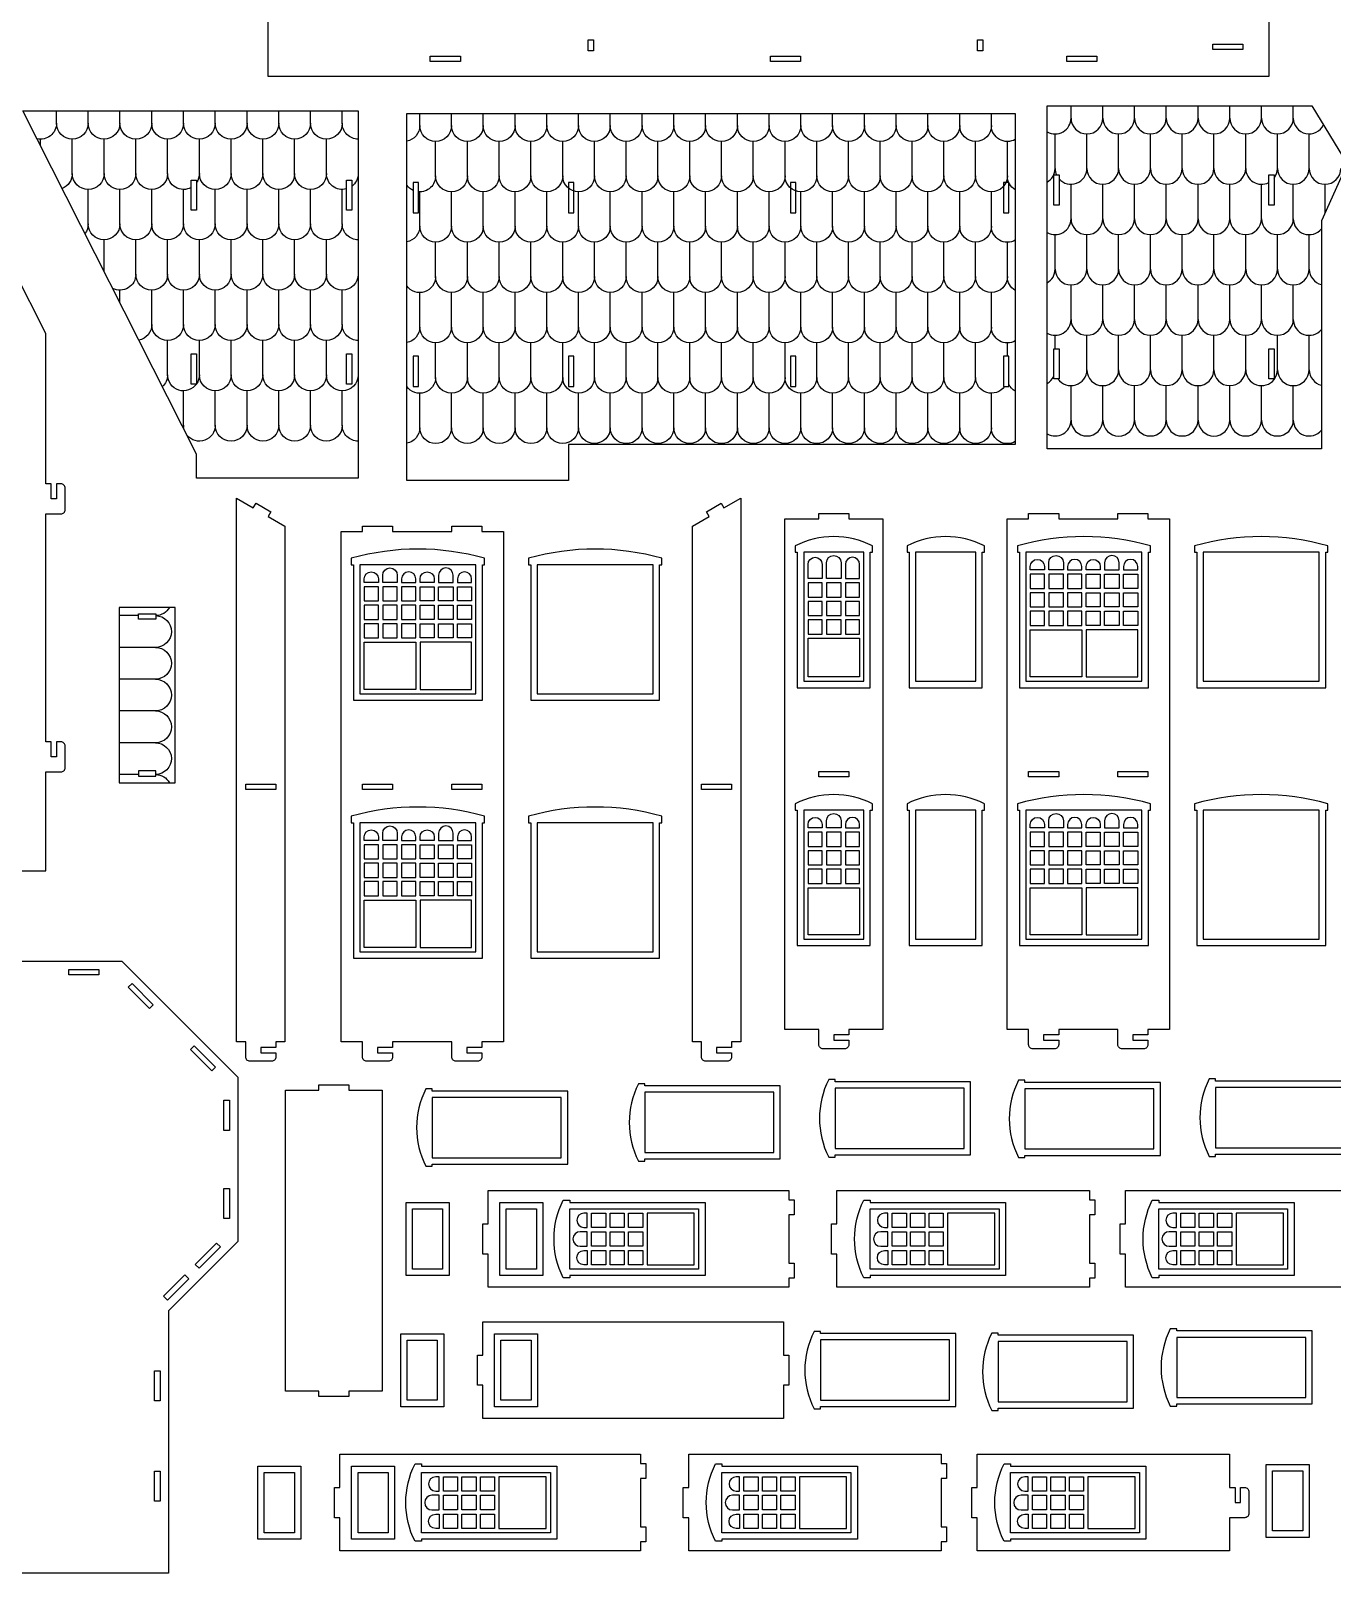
# Model space of a CAD drawing. Extents: x 17 to 190, y -51 to 100.
# Drawn here: x 60.9 to 121.5, y -51 to 20.8 of the extents above; entities that cross this region are included whole.
import ezdxf

# ---------------------------------------------------------------- set-up
doc = ezdxf.new("R2010")
doc.units = 0
doc.header["$MEASUREMENT"] = 0
doc.layers.add('LAYER1', color=18, linetype='CONTINUOUS')

msp = doc.modelspace()

# ---------------------------------------------------------------- linework, layer by layer
at = {"layer": 'LAYER1'}
for points in [[(118.559, 21.609), (118.559, 18.661), (71.981, 18.661), (71.981, 22.908)], [(109.354, 16.729), (109.354, 17.301)], [(110.832, 16.729), (110.832, 17.301)], [(112.311, 16.729), (112.311, 17.301)], [(113.789, 16.729), (113.789, 17.301)], [(115.267, 16.729), (115.267, 17.301)], [(116.746, 16.729), (116.746, 17.301)], [(118.224, 16.729), (118.224, 17.301)], [(119.702, 16.729), (119.702, 17.301)], [(62.131, 16.488), (62.131, 17.06)], [(63.609, 16.488), (63.609, 17.06)], [(65.087, 16.488), (65.087, 17.06)], [(66.566, 16.488), (66.566, 17.06)], [(68.044, 16.488), (68.044, 17.06)], [(69.522, 16.488), (69.522, 17.06)], [(71.001, 16.488), (71.001, 17.06)], [(72.479, 16.488), (72.479, 17.06)], [(73.957, 16.488), (73.957, 17.06)], [(75.436, 16.488), (75.436, 17.06)], [(79.041, 16.376), (79.041, 16.948)], [(80.52, 16.376), (80.52, 16.948)], [(81.998, 16.376), (81.998, 16.948)], [(83.476, 16.376), (83.476, 16.948)], [(84.955, 16.376), (84.955, 16.948)], [(86.433, 16.376), (86.433, 16.948)], [(87.911, 16.376), (87.911, 16.948)], [(89.39, 16.376), (89.39, 16.948)], [(90.868, 16.376), (90.868, 16.948)], [(92.346, 16.376), (92.346, 16.948)], [(93.825, 16.376), (93.825, 16.948)], [(95.303, 16.376), (95.303, 16.948)], [(96.781, 16.376), (96.781, 16.948)], [(98.26, 16.376), (98.26, 16.948)], [(99.738, 16.376), (99.738, 16.948)], [(101.216, 16.376), (101.216, 16.948)], [(102.695, 16.376), (102.695, 16.948)], [(104.173, 16.376), (104.173, 16.948)], [(105.651, 16.376), (105.651, 16.948)], [(108.615, 14.387), (108.615, 15.99)], [(110.093, 14.387), (110.093, 15.99)], [(111.572, 14.387), (111.572, 15.99)], [(113.05, 14.387), (113.05, 15.99)], [(114.528, 14.387), (114.528, 15.99)], [(116.007, 14.387), (116.007, 15.99)], [(117.485, 14.387), (117.485, 15.99)], [(118.963, 14.387), (118.963, 15.99)], [(120.442, 14.387), (120.442, 15.99)], [(61.391, 15.438), (61.391, 15.749)], [(62.87, 14.146), (62.87, 15.749)], [(64.348, 14.146), (64.348, 15.749)], [(65.826, 14.146), (65.826, 15.749)], [(67.305, 14.146), (67.305, 15.749)], [(68.783, 14.146), (68.783, 15.749)], [(70.261, 14.146), (70.261, 15.749)], [(71.74, 14.146), (71.74, 15.749)], [(73.218, 14.146), (73.218, 15.749)], [(74.696, 14.146), (74.696, 15.749)], [(79.781, 14.034), (79.781, 15.637)], [(81.259, 14.034), (81.259, 15.637)], [(82.737, 14.034), (82.737, 15.637)], [(84.216, 14.034), (84.216, 15.637)], [(85.694, 14.034), (85.694, 15.637)], [(87.172, 14.034), (87.172, 15.637)], [(88.651, 14.034), (88.651, 15.637)], [(90.129, 14.034), (90.129, 15.637)], [(91.607, 14.034), (91.607, 15.637)], [(93.086, 14.034), (93.086, 15.637)], [(94.564, 14.034), (94.564, 15.637)], [(96.042, 14.034), (96.042, 15.637)], [(97.521, 14.034), (97.521, 15.637)], [(98.999, 14.034), (98.999, 15.637)], [(100.477, 14.034), (100.477, 15.637)], [(101.956, 14.034), (101.956, 15.637)], [(103.434, 14.034), (103.434, 15.637)], [(104.912, 14.034), (104.912, 15.637)], [(106.391, 14.034), (106.391, 15.637)], [(109.354, 12.045), (109.354, 13.648)], [(110.832, 12.045), (110.832, 13.648)], [(112.311, 12.045), (112.311, 13.648)], [(113.789, 12.045), (113.789, 13.648)], [(115.267, 12.045), (115.267, 13.648)], [(116.746, 12.045), (116.746, 13.648)], [(118.224, 12.045), (118.224, 13.648)], [(119.702, 12.045), (119.702, 13.648)], [(121.181, 12.31), (121.181, 13.648)], [(63.609, 11.804), (63.609, 13.407)], [(65.087, 11.804), (65.087, 13.407)], [(66.566, 11.804), (66.566, 13.407)], [(68.044, 11.804), (68.044, 13.407)], [(69.522, 11.804), (69.522, 13.407)], [(71.001, 11.804), (71.001, 13.407)], [(72.479, 11.804), (72.479, 13.407)], [(73.957, 11.804), (73.957, 13.407)], [(75.436, 11.804), (75.436, 13.407)], [(79.041, 11.692), (79.041, 13.295)], [(80.52, 11.692), (80.52, 13.295)], [(81.998, 11.692), (81.998, 13.295)], [(83.476, 11.692), (83.476, 13.295)], [(84.955, 11.692), (84.955, 13.295)], [(86.433, 11.692), (86.433, 13.295)], [(87.911, 11.692), (87.911, 13.295)], [(89.39, 11.692), (89.39, 13.295)], [(90.868, 11.692), (90.868, 13.295)], [(92.346, 11.692), (92.346, 13.295)], [(93.825, 11.692), (93.825, 13.295)], [(95.303, 11.692), (95.303, 13.295)], [(96.781, 11.692), (96.781, 13.295)], [(98.26, 11.692), (98.26, 13.295)], [(99.738, 11.692), (99.738, 13.295)], [(101.216, 11.692), (101.216, 13.295)], [(102.695, 11.692), (102.695, 13.295)], [(104.173, 11.692), (104.173, 13.295)], [(105.651, 11.692), (105.651, 13.295)], [(64.348, 9.599), (64.348, 11.065)], [(65.826, 9.462), (65.826, 11.065)], [(67.305, 9.462), (67.305, 11.065)], [(68.783, 9.462), (68.783, 11.065)], [(70.261, 9.462), (70.261, 11.065)], [(71.74, 9.462), (71.74, 11.065)], [(73.218, 9.462), (73.218, 11.065)], [(74.696, 9.462), (74.696, 11.065)], [(79.781, 9.35), (79.781, 10.953)], [(81.259, 9.35), (81.259, 10.953)], [(82.737, 9.35), (82.737, 10.953)], [(84.216, 9.35), (84.216, 10.953)], [(85.694, 9.35), (85.694, 10.953)], [(87.172, 9.35), (87.172, 10.953)], [(88.651, 9.35), (88.651, 10.953)], [(90.129, 9.35), (90.129, 10.953)], [(91.607, 9.35), (91.607, 10.953)], [(93.086, 9.35), (93.086, 10.953)], [(94.564, 9.35), (94.564, 10.953)], [(96.042, 9.35), (96.042, 10.953)], [(97.521, 9.35), (97.521, 10.953)], [(98.999, 9.35), (98.999, 10.953)], [(100.477, 9.35), (100.477, 10.953)], [(101.956, 9.35), (101.956, 10.953)], [(103.434, 9.35), (103.434, 10.953)], [(104.912, 9.35), (104.912, 10.953)], [(106.391, 9.35), (106.391, 10.953)], [(108.615, 9.703), (108.615, 11.306)], [(110.093, 9.703), (110.093, 11.306)], [(111.572, 9.703), (111.572, 11.306)], [(113.05, 9.703), (113.05, 11.306)], [(114.528, 9.703), (114.528, 11.306)], [(116.007, 9.703), (116.007, 11.306)], [(117.485, 9.703), (117.485, 11.306)], [(118.963, 9.703), (118.963, 11.306)], [(120.442, 9.703), (120.442, 11.306)], [(65.087, 8.139), (65.087, 8.723)], [(66.566, 7.12), (66.566, 8.723)], [(68.044, 7.12), (68.044, 8.723)], [(69.522, 7.12), (69.522, 8.723)], [(71.001, 7.12), (71.001, 8.723)], [(72.479, 7.12), (72.479, 8.723)], [(73.957, 7.12), (73.957, 8.723)], [(75.436, 7.12), (75.436, 8.723)], [(79.041, 7.008), (79.041, 8.611)], [(80.52, 7.008), (80.52, 8.611)], [(81.998, 7.008), (81.998, 8.611)], [(83.476, 7.008), (83.476, 8.611)], [(84.955, 7.008), (84.955, 8.611)], [(86.433, 7.008), (86.433, 8.611)], [(87.911, 7.008), (87.911, 8.611)], [(89.39, 7.008), (89.39, 8.611)], [(90.868, 7.008), (90.868, 8.611)], [(92.346, 7.008), (92.346, 8.611)], [(93.825, 7.008), (93.825, 8.611)], [(95.303, 7.008), (95.303, 8.611)], [(96.781, 7.008), (96.781, 8.611)], [(98.26, 7.008), (98.26, 8.611)], [(99.738, 7.008), (99.738, 8.611)], [(101.216, 7.008), (101.216, 8.611)], [(102.695, 7.008), (102.695, 8.611)], [(104.173, 7.008), (104.173, 8.611)], [(105.651, 7.008), (105.651, 8.611)], [(109.354, 7.361), (109.354, 8.964)], [(110.832, 7.361), (110.832, 8.964)], [(112.311, 7.361), (112.311, 8.964)], [(113.789, 7.361), (113.789, 8.964)], [(115.267, 7.361), (115.267, 8.964)], [(116.746, 7.361), (116.746, 8.964)], [(118.224, 7.361), (118.224, 8.964)], [(119.702, 7.361), (119.702, 8.964)], [(108.615, 5.997), (108.615, 6.622)], [(110.093, 5.019), (110.093, 6.622)], [(111.572, 5.019), (111.572, 6.622)], [(113.05, 5.019), (113.05, 6.622)], [(114.528, 5.019), (114.528, 6.622)], [(116.007, 5.019), (116.007, 6.622)], [(117.485, 5.019), (117.485, 6.622)], [(118.963, 5.019), (118.963, 6.622)], [(120.442, 5.019), (120.442, 6.622)], [(67.305, 4.778), (67.305, 6.381)], [(68.783, 4.778), (68.783, 6.381)], [(70.261, 4.778), (70.261, 6.381)], [(71.74, 4.778), (71.74, 6.381)], [(73.218, 4.778), (73.218, 6.381)], [(74.696, 4.778), (74.696, 6.381)], [(79.781, 4.666), (79.781, 6.269)], [(81.259, 4.666), (81.259, 6.269)], [(82.737, 4.666), (82.737, 6.269)], [(84.216, 4.666), (84.216, 6.269)], [(85.694, 4.666), (85.694, 6.269)], [(87.172, 4.666), (87.172, 6.269)], [(88.651, 4.666), (88.651, 6.269)], [(90.129, 4.666), (90.129, 6.269)], [(91.607, 4.666), (91.607, 6.269)], [(93.086, 4.666), (93.086, 6.269)], [(94.564, 4.666), (94.564, 6.269)], [(96.042, 4.666), (96.042, 6.269)], [(97.521, 4.666), (97.521, 6.269)], [(98.999, 4.666), (98.999, 6.269)], [(100.477, 4.666), (100.477, 6.269)], [(101.956, 4.666), (101.956, 6.269)], [(103.434, 4.666), (103.434, 6.269)], [(104.912, 4.666), (104.912, 6.269)], [(106.391, 5.644), (106.391, 6.269)], [(68.044, 2.436), (68.044, 4.039)], [(69.522, 2.436), (69.522, 4.039)], [(71.001, 2.436), (71.001, 4.039)], [(72.479, 2.436), (72.479, 4.039)], [(73.957, 2.436), (73.957, 4.039)], [(75.436, 2.436), (75.436, 4.039)], [(79.041, 2.324), (79.041, 3.927)], [(80.52, 2.324), (80.52, 3.927)], [(81.998, 2.324), (81.998, 3.927)], [(83.476, 2.324), (83.476, 3.927)], [(84.955, 2.324), (84.955, 3.927)], [(86.433, 2.324), (86.433, 3.927)], [(87.911, 2.324), (87.911, 3.927)], [(89.39, 2.324), (89.39, 3.927)], [(90.868, 2.324), (90.868, 3.927)], [(92.346, 2.324), (92.346, 3.927)], [(93.825, 2.324), (93.825, 3.927)], [(95.303, 2.324), (95.303, 3.927)], [(96.781, 2.324), (96.781, 3.927)], [(98.26, 2.324), (98.26, 3.927)], [(99.738, 2.324), (99.738, 3.927)], [(101.216, 2.324), (101.216, 3.927)], [(102.695, 2.324), (102.695, 3.927)], [(104.173, 2.324), (104.173, 3.927)], [(105.651, 2.324), (105.651, 3.927)], [(109.354, 2.677), (109.354, 4.28)], [(110.832, 2.677), (110.832, 4.28)], [(112.311, 2.677), (112.311, 4.28)], [(113.789, 2.677), (113.789, 4.28)], [(115.267, 2.677), (115.267, 4.28)], [(116.746, 2.677), (116.746, 4.28)], [(118.224, 2.677), (118.224, 4.28)], [(119.702, 2.677), (119.702, 4.28)], [(65.955, -6.419), (65.056, -6.419)], [(66.74, -7.897), (65.056, -7.897)], [(66.74, -9.376), (65.056, -9.376)], [(66.74, -10.854), (65.056, -10.854)], [(66.74, -12.332), (65.056, -12.332)], [(65.955, -13.811), (65.056, -13.811)]]:
    msp.add_lwpolyline(points, dxfattribs=at)
for points in [[(86.881, 20.361), (87.131, 20.361), (87.131, 19.861), (86.881, 19.861)], [(105.006, 20.361), (105.256, 20.361), (105.256, 19.861), (105.006, 19.861)], [(115.959, 20.161), (117.359, 20.161), (117.359, 19.911), (115.959, 19.911)], [(79.531, 19.611), (80.931, 19.611), (80.931, 19.361), (79.531, 19.361)], [(95.369, 19.611), (96.769, 19.611), (96.769, 19.361), (95.369, 19.361)], [(109.158, 19.611), (110.558, 19.611), (110.558, 19.361), (109.158, 19.361)], [(121.015, 11.941), (121.015, 1.338), (108.247, 1.338), (108.247, 17.301), (120.569, 17.301), (122.211, 14.597)], [(68.653, 1.097), (60.57, 17.06), (76.175, 17.06), (76.175, -0.023), (68.653, -0.023)], [(106.759, 1.54), (93.515, 1.54), (85.959, 1.54), (85.959, -0.135), (78.437, -0.135), (78.437, 16.948), (106.759, 16.948)], [(68.403, 13.839), (68.653, 13.839), (68.653, 12.439), (68.403, 12.439)], [(75.625, 13.839), (75.875, 13.839), (75.875, 12.439), (75.625, 12.439)], [(78.987, 13.727), (78.737, 13.727), (78.737, 12.327), (78.987, 12.327)], [(86.209, 13.727), (85.959, 13.727), (85.959, 12.327), (86.209, 12.327)], [(96.542, 13.727), (96.292, 13.727), (96.292, 12.327), (96.542, 12.327)], [(106.459, 13.727), (106.209, 13.727), (106.209, 12.327), (106.459, 12.327)], [(108.547, 14.08), (108.797, 14.08), (108.797, 12.68), (108.547, 12.68)], [(118.558, 14.08), (118.808, 14.08), (118.808, 12.68), (118.558, 12.68)], [(68.403, 5.756), (68.653, 5.756), (68.653, 4.356), (68.403, 4.356)], [(75.625, 5.756), (75.875, 5.756), (75.875, 4.356), (75.625, 4.356)], [(108.547, 5.997), (108.797, 5.997), (108.797, 4.597), (108.547, 4.597)], [(118.558, 5.997), (118.808, 5.997), (118.808, 4.597), (118.558, 4.597)], [(78.987, 5.644), (78.737, 5.644), (78.737, 4.244), (78.987, 4.244)], [(86.209, 5.644), (85.959, 5.644), (85.959, 4.244), (86.209, 4.244)], [(96.542, 5.644), (96.292, 5.644), (96.292, 4.244), (96.542, 4.244)], [(106.459, 5.644), (106.209, 5.644), (106.209, 4.244), (106.459, 4.244)], [(99.713, -3.472), (96.913, -3.472), (96.913, -9.472), (99.713, -9.472)], [(104.921, -3.472), (102.121, -3.472), (102.121, -9.472), (104.921, -9.472)], [(112.658, -3.472), (107.258, -3.472), (107.258, -9.472), (112.658, -9.472)], [(120.908, -3.472), (115.508, -3.472), (115.508, -9.472), (120.908, -9.472)], [(81.656, -4.052), (76.256, -4.052), (76.256, -10.052), (81.656, -10.052)], [(89.906, -4.052), (84.506, -4.052), (84.506, -10.052), (89.906, -10.052)], [(97.113, -5.554), (97.773, -5.554), (97.773, -4.894), (97.113, -4.894)], [(97.973, -5.554), (98.653, -5.554), (98.653, -4.894), (97.973, -4.894)], [(98.853, -5.554), (99.513, -5.554), (99.513, -4.894), (98.853, -4.894)], [(107.458, -5.154), (108.118, -5.154), (108.118, -4.494), (107.458, -4.494)], [(108.318, -5.154), (108.998, -5.154), (108.998, -4.494), (108.318, -4.494)], [(109.198, -5.154), (109.858, -5.154), (109.858, -4.494), (109.198, -4.494)], [(110.718, -5.154), (110.058, -5.154), (110.058, -4.494), (110.718, -4.494)], [(111.598, -5.154), (110.918, -5.154), (110.918, -4.494), (111.598, -4.494)], [(112.458, -5.154), (111.798, -5.154), (111.798, -4.494), (112.458, -4.494)], [(76.456, -5.734), (77.116, -5.734), (77.116, -5.074), (76.456, -5.074)], [(77.316, -5.734), (77.996, -5.734), (77.996, -5.074), (77.316, -5.074)], [(78.196, -5.734), (78.856, -5.734), (78.856, -5.074), (78.196, -5.074)], [(79.716, -5.734), (79.056, -5.734), (79.056, -5.074), (79.716, -5.074)], [(80.596, -5.734), (79.916, -5.734), (79.916, -5.074), (80.596, -5.074)], [(81.456, -5.734), (80.796, -5.734), (80.796, -5.074), (81.456, -5.074)], [(107.458, -6.014), (108.118, -6.014), (108.118, -5.354), (107.458, -5.354)], [(108.318, -6.014), (108.998, -6.014), (108.998, -5.354), (108.318, -5.354)], [(109.198, -6.014), (109.858, -6.014), (109.858, -5.354), (109.198, -5.354)], [(110.718, -6.014), (110.058, -6.014), (110.058, -5.354), (110.718, -5.354)], [(111.598, -6.014), (110.918, -6.014), (110.918, -5.354), (111.598, -5.354)], [(112.458, -6.014), (111.798, -6.014), (111.798, -5.354), (112.458, -5.354)], [(65.056, -14.193), (67.654, -14.193), (67.654, -6.037), (65.056, -6.037)], [(65.955, -6.587), (65.955, -6.337), (66.755, -6.337), (66.755, -6.587)], [(76.456, -6.594), (77.116, -6.594), (77.116, -5.934), (76.456, -5.934)], [(77.316, -6.594), (77.996, -6.594), (77.996, -5.934), (77.316, -5.934)], [(78.196, -6.594), (78.856, -6.594), (78.856, -5.934), (78.196, -5.934)], [(79.716, -6.594), (79.056, -6.594), (79.056, -5.934), (79.716, -5.934)], [(80.596, -6.594), (79.916, -6.594), (79.916, -5.934), (80.596, -5.934)], [(81.456, -6.594), (80.796, -6.594), (80.796, -5.934), (81.456, -5.934)], [(97.113, -6.414), (97.773, -6.414), (97.773, -5.754), (97.113, -5.754)], [(97.973, -6.414), (98.653, -6.414), (98.653, -5.754), (97.973, -5.754)], [(98.853, -6.414), (99.513, -6.414), (99.513, -5.754), (98.853, -5.754)], [(107.458, -6.874), (108.118, -6.874), (108.118, -6.214), (107.458, -6.214)], [(108.318, -6.874), (108.998, -6.874), (108.998, -6.214), (108.318, -6.214)], [(109.198, -6.874), (109.858, -6.874), (109.858, -6.214), (109.198, -6.214)], [(110.718, -6.874), (110.058, -6.874), (110.058, -6.214), (110.718, -6.214)], [(111.598, -6.874), (110.918, -6.874), (110.918, -6.214), (111.598, -6.214)], [(112.458, -6.874), (111.798, -6.874), (111.798, -6.214), (112.458, -6.214)], [(76.456, -7.454), (77.116, -7.454), (77.116, -6.794), (76.456, -6.794)], [(77.316, -7.454), (77.996, -7.454), (77.996, -6.794), (77.316, -6.794)], [(78.196, -7.454), (78.856, -7.454), (78.856, -6.794), (78.196, -6.794)], [(79.716, -7.454), (79.056, -7.454), (79.056, -6.794), (79.716, -6.794)], [(80.596, -7.454), (79.916, -7.454), (79.916, -6.794), (80.596, -6.794)], [(81.456, -7.454), (80.796, -7.454), (80.796, -6.794), (81.456, -6.794)], [(97.113, -7.274), (97.773, -7.274), (97.773, -6.614), (97.113, -6.614)], [(97.973, -7.274), (98.653, -7.274), (98.653, -6.614), (97.973, -6.614)], [(98.853, -7.274), (99.513, -7.274), (99.513, -6.614), (98.853, -6.614)], [(109.858, -9.272), (107.458, -9.272), (107.458, -7.074), (109.858, -7.074)], [(110.058, -9.272), (112.458, -9.272), (112.458, -7.074), (110.058, -7.074)], [(78.856, -9.852), (76.456, -9.852), (76.456, -7.654), (78.856, -7.654)], [(79.056, -9.852), (81.456, -9.852), (81.456, -7.654), (79.056, -7.654)], [(99.513, -9.272), (97.113, -9.272), (97.113, -7.474), (99.513, -7.474)], [(65.955, -13.643), (65.955, -13.893), (66.755, -13.893), (66.755, -13.643)], [(70.941, -14.252), (72.341, -14.252), (72.341, -14.502), (70.941, -14.502)], [(76.378, -14.252), (77.778, -14.252), (77.778, -14.502), (76.378, -14.502)], [(80.534, -14.252), (81.934, -14.252), (81.934, -14.502), (80.534, -14.502)], [(92.154, -14.252), (93.554, -14.252), (93.554, -14.502), (92.154, -14.502)], [(97.613, -13.672), (99.013, -13.672), (99.013, -13.922), (97.613, -13.922)], [(107.38, -13.672), (108.78, -13.672), (108.78, -13.922), (107.38, -13.922)], [(111.536, -13.672), (112.936, -13.672), (112.936, -13.922), (111.536, -13.922)], [(99.713, -15.472), (96.913, -15.472), (96.913, -21.472), (99.713, -21.472)], [(104.921, -15.472), (102.121, -15.472), (102.121, -21.472), (104.921, -21.472)], [(112.658, -15.472), (107.258, -15.472), (107.258, -21.472), (112.658, -21.472)], [(120.908, -15.472), (115.508, -15.472), (115.508, -21.472), (120.908, -21.472)], [(81.656, -16.052), (76.256, -16.052), (76.256, -22.052), (81.656, -22.052)], [(89.906, -16.052), (84.506, -16.052), (84.506, -22.052), (89.906, -22.052)], [(97.113, -17.154), (97.773, -17.154), (97.773, -16.494), (97.113, -16.494)], [(97.973, -17.154), (98.653, -17.154), (98.653, -16.494), (97.973, -16.494)], [(98.853, -17.154), (99.513, -17.154), (99.513, -16.494), (98.853, -16.494)], [(107.458, -17.154), (108.118, -17.154), (108.118, -16.494), (107.458, -16.494)], [(108.318, -17.154), (108.998, -17.154), (108.998, -16.494), (108.318, -16.494)], [(109.198, -17.154), (109.858, -17.154), (109.858, -16.494), (109.198, -16.494)], [(110.718, -17.154), (110.058, -17.154), (110.058, -16.494), (110.718, -16.494)], [(111.598, -17.154), (110.918, -17.154), (110.918, -16.494), (111.598, -16.494)], [(112.458, -17.154), (111.798, -17.154), (111.798, -16.494), (112.458, -16.494)], [(76.456, -17.734), (77.116, -17.734), (77.116, -17.074), (76.456, -17.074)], [(77.316, -17.734), (77.996, -17.734), (77.996, -17.074), (77.316, -17.074)], [(78.196, -17.734), (78.856, -17.734), (78.856, -17.074), (78.196, -17.074)], [(79.716, -17.734), (79.056, -17.734), (79.056, -17.074), (79.716, -17.074)], [(80.596, -17.734), (79.916, -17.734), (79.916, -17.074), (80.596, -17.074)], [(81.456, -17.734), (80.796, -17.734), (80.796, -17.074), (81.456, -17.074)], [(76.456, -18.594), (77.116, -18.594), (77.116, -17.934), (76.456, -17.934)], [(77.316, -18.594), (77.996, -18.594), (77.996, -17.934), (77.316, -17.934)], [(78.196, -18.594), (78.856, -18.594), (78.856, -17.934), (78.196, -17.934)], [(79.716, -18.594), (79.056, -18.594), (79.056, -17.934), (79.716, -17.934)], [(80.596, -18.594), (79.916, -18.594), (79.916, -17.934), (80.596, -17.934)], [(81.456, -18.594), (80.796, -18.594), (80.796, -17.934), (81.456, -17.934)], [(97.113, -18.014), (97.773, -18.014), (97.773, -17.354), (97.113, -17.354)], [(97.973, -18.014), (98.653, -18.014), (98.653, -17.354), (97.973, -17.354)], [(98.853, -18.014), (99.513, -18.014), (99.513, -17.354), (98.853, -17.354)], [(107.458, -18.014), (108.118, -18.014), (108.118, -17.354), (107.458, -17.354)], [(108.318, -18.014), (108.998, -18.014), (108.998, -17.354), (108.318, -17.354)], [(109.198, -18.014), (109.858, -18.014), (109.858, -17.354), (109.198, -17.354)], [(110.718, -18.014), (110.058, -18.014), (110.058, -17.354), (110.718, -17.354)], [(111.598, -18.014), (110.918, -18.014), (110.918, -17.354), (111.598, -17.354)], [(112.458, -18.014), (111.798, -18.014), (111.798, -17.354), (112.458, -17.354)], [(97.113, -18.874), (97.773, -18.874), (97.773, -18.214), (97.113, -18.214)], [(97.973, -18.874), (98.653, -18.874), (98.653, -18.214), (97.973, -18.214)], [(98.853, -18.874), (99.513, -18.874), (99.513, -18.214), (98.853, -18.214)], [(107.458, -18.874), (108.118, -18.874), (108.118, -18.214), (107.458, -18.214)], [(108.318, -18.874), (108.998, -18.874), (108.998, -18.214), (108.318, -18.214)], [(109.198, -18.874), (109.858, -18.874), (109.858, -18.214), (109.198, -18.214)], [(110.718, -18.874), (110.058, -18.874), (110.058, -18.214), (110.718, -18.214)], [(111.598, -18.874), (110.918, -18.874), (110.918, -18.214), (111.598, -18.214)], [(112.458, -18.874), (111.798, -18.874), (111.798, -18.214), (112.458, -18.214)], [(76.456, -19.454), (77.116, -19.454), (77.116, -18.794), (76.456, -18.794)], [(77.316, -19.454), (77.996, -19.454), (77.996, -18.794), (77.316, -18.794)], [(78.196, -19.454), (78.856, -19.454), (78.856, -18.794), (78.196, -18.794)], [(79.716, -19.454), (79.056, -19.454), (79.056, -18.794), (79.716, -18.794)], [(80.596, -19.454), (79.916, -19.454), (79.916, -18.794), (80.596, -18.794)], [(81.456, -19.454), (80.796, -19.454), (80.796, -18.794), (81.456, -18.794)], [(99.513, -21.272), (97.113, -21.272), (97.113, -19.074), (99.513, -19.074)], [(109.858, -21.272), (107.458, -21.272), (107.458, -19.074), (109.858, -19.074)], [(110.058, -21.272), (112.458, -21.272), (112.458, -19.074), (110.058, -19.074)], [(78.856, -21.852), (76.456, -21.852), (76.456, -19.654), (78.856, -19.654)], [(79.056, -21.852), (81.456, -21.852), (81.456, -19.654), (79.056, -19.654)], [(17.474, -28.313), (19.974, -28.313), (19.974, -25.074), (23.957, -21.091), (32.59, -21.091), (36.574, -25.074), (36.574, -25.813), (39.611, -25.813), (44.811, -25.813), (44.811, -25.82), (54.2, -25.813), (57.527, -22.486), (65.173, -22.486), (70.579, -27.892), (70.579, -35.538), (67.352, -38.766), (67.352, -50.963), (19.974, -50.963), (19.974, -37.969), (17.474, -37.969)], [(62.7, -23.136), (62.7, -22.886), (64.1, -22.886), (64.1, -23.136)], [(66.461, -24.694), (66.638, -24.517), (65.648, -23.527), (65.471, -23.704)], [(69.361, -27.593), (69.538, -27.417), (68.548, -26.427), (68.371, -26.603)], [(75.741, -42.501), (75.741, -42.751), (74.341, -42.751), (74.341, -42.626), (74.341, -42.501), (72.792, -42.501), (72.792, -28.501), (74.341, -28.501), (74.341, -28.251), (75.741, -28.251), (75.741, -28.501), (77.29, -28.501), (77.29, -42.501)], [(89.521, -28.595), (89.521, -31.395), (95.521, -31.395), (95.521, -28.595)], [(98.375, -28.404), (98.375, -31.204), (104.375, -31.204), (104.375, -28.404)], [(107.212, -28.43), (107.212, -31.23), (113.212, -31.23), (113.212, -28.43)], [(116.085, -28.374), (116.085, -31.174), (122.085, -31.174), (122.085, -28.374)], [(69.929, -28.965), (70.179, -28.965), (70.179, -30.365), (69.929, -30.365)], [(79.626, -28.835), (79.626, -31.635), (85.626, -31.635), (85.626, -28.835)], [(69.929, -33.066), (70.179, -33.066), (70.179, -34.466), (69.929, -34.466)], [(78.405, -37.117), (78.405, -33.717), (80.405, -33.717), (80.405, -37.117)], [(82.22, -36.117), (81.97, -36.117), (81.97, -34.717), (82.095, -34.717), (82.22, -34.717), (82.22, -33.168), (96.22, -33.168), (96.22, -33.593), (96.47, -33.593), (96.47, -34.293), (96.22, -34.293), (96.22, -36.542), (96.47, -36.542), (96.47, -37.242), (96.22, -37.242), (96.22, -37.666), (82.22, -37.666)], [(82.769, -37.117), (82.769, -33.717), (84.769, -33.717), (84.769, -37.117)], [(98.458, -36.117), (98.208, -36.117), (98.208, -34.717), (98.333, -34.717), (98.458, -34.717), (98.458, -33.168), (110.208, -33.168), (110.208, -33.593), (110.458, -33.593), (110.458, -34.293), (110.208, -34.293), (110.208, -36.542), (110.458, -36.542), (110.458, -37.242), (110.208, -37.242), (110.208, -37.666), (98.458, -37.666)], [(80.105, -34.017), (80.105, -36.817), (78.705, -36.817), (78.705, -34.017)], [(84.469, -34.017), (84.469, -36.817), (83.069, -36.817), (83.069, -34.017)], [(86.02, -36.817), (86.02, -34.017), (92.02, -34.017), (92.02, -36.817)], [(87.701, -34.217), (87.701, -34.877), (87.041, -34.877), (87.041, -34.217)], [(88.561, -34.217), (88.561, -34.877), (87.901, -34.877), (87.901, -34.217)], [(89.421, -34.217), (89.421, -34.877), (88.761, -34.877), (88.761, -34.217)], [(91.82, -36.617), (91.82, -34.217), (89.621, -34.217), (89.621, -36.617)], [(100.008, -36.817), (100.008, -34.017), (106.008, -34.017), (106.008, -36.817)], [(101.69, -34.217), (101.69, -34.877), (101.03, -34.877), (101.03, -34.217)], [(102.55, -34.217), (102.55, -34.877), (101.89, -34.877), (101.89, -34.217)], [(103.41, -34.217), (103.41, -34.877), (102.75, -34.877), (102.75, -34.217)], [(105.808, -36.617), (105.808, -34.217), (103.61, -34.217), (103.61, -36.617)], [(113.438, -36.817), (113.438, -34.017), (119.438, -34.017), (119.438, -36.817)], [(115.119, -34.217), (115.119, -34.877), (114.459, -34.877), (114.459, -34.217)], [(115.979, -34.217), (115.979, -34.877), (115.319, -34.877), (115.319, -34.217)], [(116.839, -34.217), (116.839, -34.877), (116.179, -34.877), (116.179, -34.217)], [(119.238, -36.617), (119.238, -34.217), (117.039, -34.217), (117.039, -36.617)], [(87.701, -35.077), (87.701, -35.757), (87.041, -35.757), (87.041, -35.077)], [(88.561, -35.077), (88.561, -35.757), (87.901, -35.757), (87.901, -35.077)], [(89.421, -35.077), (89.421, -35.757), (88.761, -35.757), (88.761, -35.077)], [(101.69, -35.077), (101.69, -35.757), (101.03, -35.757), (101.03, -35.077)], [(102.55, -35.077), (102.55, -35.757), (101.89, -35.757), (101.89, -35.077)], [(103.41, -35.077), (103.41, -35.757), (102.75, -35.757), (102.75, -35.077)], [(115.119, -35.077), (115.119, -35.757), (114.459, -35.757), (114.459, -35.077)], [(115.979, -35.077), (115.979, -35.757), (115.319, -35.757), (115.319, -35.077)], [(116.839, -35.077), (116.839, -35.757), (116.179, -35.757), (116.179, -35.077)], [(68.595, -36.603), (68.772, -36.78), (69.762, -35.79), (69.585, -35.613)], [(87.701, -35.957), (87.701, -36.617), (87.041, -36.617), (87.041, -35.957)], [(88.561, -35.957), (88.561, -36.617), (87.901, -36.617), (87.901, -35.957)], [(89.421, -35.957), (89.421, -36.617), (88.761, -36.617), (88.761, -35.957)], [(101.69, -35.957), (101.69, -36.617), (101.03, -36.617), (101.03, -35.957)], [(102.55, -35.957), (102.55, -36.617), (101.89, -36.617), (101.89, -35.957)], [(103.41, -35.957), (103.41, -36.617), (102.75, -36.617), (102.75, -35.957)], [(115.119, -35.957), (115.119, -36.617), (114.459, -36.617), (114.459, -35.957)], [(115.979, -35.957), (115.979, -36.617), (115.319, -36.617), (115.319, -35.957)], [(116.839, -35.957), (116.839, -36.617), (116.179, -36.617), (116.179, -35.957)], [(67.119, -38.079), (67.296, -38.256), (68.286, -37.266), (68.109, -37.089)], [(81.973, -42.223), (81.723, -42.223), (81.723, -40.823), (81.848, -40.823), (81.973, -40.823), (81.973, -39.274), (95.973, -39.274), (95.973, -40.823), (96.223, -40.823), (96.223, -42.223), (95.973, -42.223), (95.973, -43.772), (81.973, -43.772)], [(78.158, -43.223), (78.158, -39.823), (80.158, -39.823), (80.158, -43.223)], [(79.858, -40.123), (79.858, -42.923), (78.458, -42.923), (78.458, -40.123)], [(82.522, -43.223), (82.522, -39.823), (84.522, -39.823), (84.522, -43.223)], [(84.222, -40.123), (84.222, -42.923), (82.822, -42.923), (82.822, -40.123)], [(97.695, -40.116), (97.695, -42.916), (103.695, -42.916), (103.695, -40.116)], [(114.277, -39.993), (114.277, -42.793), (120.277, -42.793), (120.277, -39.993)], [(105.968, -40.193), (105.968, -42.993), (111.968, -42.993), (111.968, -40.193)], [(66.702, -42.948), (66.702, -41.548), (66.952, -41.548), (66.952, -42.948)], [(75.32, -48.382), (75.07, -48.382), (75.07, -46.982), (75.195, -46.982), (75.32, -46.982), (75.32, -45.433), (89.32, -45.433), (89.32, -45.858), (89.57, -45.858), (89.57, -46.558), (89.32, -46.558), (89.32, -48.806), (89.57, -48.806), (89.57, -49.506), (89.32, -49.506), (89.32, -49.931), (75.32, -49.931)], [(91.559, -48.382), (91.309, -48.382), (91.309, -46.982), (91.434, -46.982), (91.559, -46.982), (91.559, -45.433), (103.309, -45.433), (103.309, -45.858), (103.559, -45.858), (103.559, -46.558), (103.309, -46.558), (103.309, -48.806), (103.559, -48.806), (103.559, -49.506), (103.309, -49.506), (103.309, -49.931), (91.559, -49.931)], [(118.439, -49.301), (118.439, -45.901), (120.439, -45.901), (120.439, -49.301)], [(66.702, -47.615), (66.702, -46.215), (66.952, -46.215), (66.952, -47.615)], [(71.506, -49.382), (71.506, -45.982), (73.506, -45.982), (73.506, -49.382)], [(73.206, -46.282), (73.206, -49.082), (71.806, -49.082), (71.806, -46.282)], [(75.869, -49.382), (75.869, -45.982), (77.869, -45.982), (77.869, -49.382)], [(77.569, -46.282), (77.569, -49.082), (76.169, -49.082), (76.169, -46.282)], [(79.12, -49.082), (79.12, -46.282), (85.12, -46.282), (85.12, -49.082)], [(80.802, -46.482), (80.802, -47.142), (80.142, -47.142), (80.142, -46.482)], [(81.662, -46.482), (81.662, -47.142), (81.002, -47.142), (81.002, -46.482)], [(82.522, -46.482), (82.522, -47.142), (81.862, -47.142), (81.862, -46.482)], [(84.92, -48.882), (84.92, -46.482), (82.722, -46.482), (82.722, -48.882)], [(93.109, -49.082), (93.109, -46.282), (99.109, -46.282), (99.109, -49.082)], [(94.79, -46.482), (94.79, -47.142), (94.13, -47.142), (94.13, -46.482)], [(95.65, -46.482), (95.65, -47.142), (94.99, -47.142), (94.99, -46.482)], [(96.51, -46.482), (96.51, -47.142), (95.85, -47.142), (95.85, -46.482)], [(98.909, -48.882), (98.909, -46.482), (96.71, -46.482), (96.71, -48.882)], [(106.538, -49.082), (106.538, -46.282), (112.538, -46.282), (112.538, -49.082)], [(108.22, -46.482), (108.22, -47.142), (107.56, -47.142), (107.56, -46.482)], [(109.08, -46.482), (109.08, -47.142), (108.42, -47.142), (108.42, -46.482)], [(109.94, -46.482), (109.94, -47.142), (109.28, -47.142), (109.28, -46.482)], [(112.338, -48.882), (112.338, -46.482), (110.14, -46.482), (110.14, -48.882)], [(120.139, -46.201), (120.139, -49.001), (118.739, -49.001), (118.739, -46.201)], [(80.802, -47.342), (80.802, -48.022), (80.142, -48.022), (80.142, -47.342)], [(81.662, -47.342), (81.662, -48.022), (81.002, -48.022), (81.002, -47.342)], [(82.522, -47.342), (82.522, -48.022), (81.862, -48.022), (81.862, -47.342)], [(94.79, -47.342), (94.79, -48.022), (94.13, -48.022), (94.13, -47.342)], [(95.65, -47.342), (95.65, -48.022), (94.99, -48.022), (94.99, -47.342)], [(96.51, -47.342), (96.51, -48.022), (95.85, -48.022), (95.85, -47.342)], [(108.22, -47.342), (108.22, -48.022), (107.56, -48.022), (107.56, -47.342)], [(109.08, -47.342), (109.08, -48.022), (108.42, -48.022), (108.42, -47.342)], [(109.94, -47.342), (109.94, -48.022), (109.28, -48.022), (109.28, -47.342)], [(80.802, -48.222), (80.802, -48.882), (80.142, -48.882), (80.142, -48.222)], [(81.662, -48.222), (81.662, -48.882), (81.002, -48.882), (81.002, -48.222)], [(82.522, -48.222), (82.522, -48.882), (81.862, -48.882), (81.862, -48.222)], [(94.79, -48.222), (94.79, -48.882), (94.13, -48.882), (94.13, -48.222)], [(95.65, -48.222), (95.65, -48.882), (94.99, -48.882), (94.99, -48.222)], [(96.51, -48.222), (96.51, -48.882), (95.85, -48.882), (95.85, -48.222)], [(108.22, -48.222), (108.22, -48.882), (107.56, -48.882), (107.56, -48.222)], [(109.08, -48.222), (109.08, -48.882), (108.42, -48.882), (108.42, -48.222)], [(109.94, -48.222), (109.94, -48.882), (109.28, -48.882), (109.28, -48.222)]]:
    msp.add_lwpolyline(points, close=True, dxfattribs=at)
for points in [[(108.247, 16.089, 0.576718), (109.354, 16.729, 1), (110.832, 16.729, 1), (112.311, 16.729, 1), (113.789, 16.729, 1), (115.267, 16.729, 1), (116.746, 16.729, 1), (118.224, 16.729, 1), (119.702, 16.729, 0.799485), (121.109, 16.412)], [(76.175, 15.749, -0.414214), (75.436, 16.488, -1), (73.957, 16.488, -1), (72.479, 16.488, -1), (71.001, 16.488, -1), (69.522, 16.488, -1), (68.044, 16.488, -1), (66.566, 16.488, -1), (65.087, 16.488, -1), (63.609, 16.488, -1), (62.131, 16.488, -0.48284), (61.224, 15.768)], [(106.759, 15.735, -0.576718), (105.651, 16.376, -1), (104.173, 16.376, -1), (102.695, 16.376, -1), (101.216, 16.376, -1), (99.738, 16.376, -1), (98.26, 16.376, -1), (96.781, 16.376, -1), (95.303, 16.376, -1), (93.825, 16.376, -1), (92.346, 16.376, -1), (90.868, 16.376, -1), (89.39, 16.376, -1), (87.911, 16.376, -1), (86.433, 16.376, -1), (84.955, 16.376, -1), (83.476, 16.376, -1), (81.998, 16.376, -1), (80.52, 16.376, -1), (79.041, 16.376, -0.361439), (78.437, 15.649)], [(108.247, 13.748, 0.267441), (108.615, 14.387, 0.107671), (108.682, 14.08)], [(108.797, 13.902, 0.69348), (110.093, 14.387, 1), (111.572, 14.387, 1), (113.05, 14.387, 1), (114.528, 14.387, 1), (116.007, 14.387, 1), (117.485, 14.387, 0.558942), (118.558, 13.728)], [(118.808, 13.934, 0.16682), (118.963, 14.387, 1), (120.442, 14.387, 1), (121.92, 14.387, 0.104172), (121.983, 14.089)], [(68.403, 13.5, -0.57188), (67.305, 14.146, -1), (65.826, 14.146, -1), (64.348, 14.146, -1), (62.87, 14.146, -0.310751), (62.395, 13.456)], [(75.625, 13.432, -0.492213), (74.696, 14.146, -1), (73.218, 14.146, -1), (71.74, 14.146, -1), (70.261, 14.146, -1), (68.783, 14.146, -0.151781), (68.653, 13.728)], [(76.175, 14.146, -0.237998), (75.875, 13.552)], [(106.759, 13.395, -0.267441), (106.391, 14.034, -1), (104.912, 14.034, -1), (103.434, 14.034, -1), (101.956, 14.034, -1), (100.477, 14.034, -1), (98.999, 14.034, -1), (97.521, 14.034, -1), (96.042, 14.034, -1), (94.564, 14.034, -1), (93.086, 14.034, -1), (91.607, 14.034, -1), (90.129, 14.034, -1), (88.651, 14.034, -1), (87.172, 14.034, -1), (85.694, 14.034, -1), (84.216, 14.034, -1), (82.737, 14.034, -1), (81.259, 14.034, -1), (79.781, 14.034, -0.435918), (78.987, 13.297)], [(78.737, 13.36, -0.134003), (78.437, 13.608)], [(76.175, 11.065, -0.414214), (75.436, 11.804, -1), (73.957, 11.804, -1), (72.479, 11.804, -1), (71.001, 11.804, -1), (69.522, 11.804, -1), (68.044, 11.804, -1), (66.566, 11.804, -1), (65.087, 11.804, -1), (63.609, 11.804, -0.164103), (63.458, 11.357)], [(106.759, 11.051, -0.576718), (105.651, 11.692, -1), (104.173, 11.692, -1), (102.695, 11.692, -1), (101.216, 11.692, -1), (99.738, 11.692, -1), (98.26, 11.692, -1), (96.781, 11.692, -1), (95.303, 11.692, -1), (93.825, 11.692, -1), (92.346, 11.692, -1), (90.868, 11.692, -1), (89.39, 11.692, -1), (87.911, 11.692, -1), (86.433, 11.692, -1), (84.955, 11.692, -1), (83.476, 11.692, -1), (81.998, 11.692, -1), (80.52, 11.692, -1), (79.041, 11.692, -0.361439), (78.437, 10.965)], [(108.247, 11.405, 0.576718), (109.354, 12.045, 1), (110.832, 12.045, 1), (112.311, 12.045, 1), (113.789, 12.045, 1), (115.267, 12.045, 1), (116.746, 12.045, 1), (118.224, 12.045, 1), (119.702, 12.045, 0.705496), (121.015, 11.578)], [(57.037, -18.29), (61.638, -18.29), (61.638, -13.69), (62.338, -13.69, 0.414214), (62.538, -13.49), (62.538, -12.49, 0.414214), (62.338, -12.29), (62.138, -12.29), (62.138, -12.99), (61.888, -12.99), (61.888, -12.29), (61.638, -12.29), (61.638, -1.69), (62.338, -1.69, 0.414214), (62.538, -1.49), (62.538, -0.49, 0.414214), (62.338, -0.29), (62.138, -0.29), (62.138, -0.99), (61.888, -0.99), (61.888, -0.29), (61.638, -0.29), (61.638, 6.71), (60.17, 9.619)], [(76.175, 9.462, -1), (74.696, 9.462, -1), (73.218, 9.462, -1), (71.74, 9.462, -1), (70.261, 9.462, -1), (68.783, 9.462, -1), (67.305, 9.462, -1), (65.826, 9.462, -0.560744), (64.75, 8.805)], [(106.759, 8.711, -0.267441), (106.391, 9.35, -1), (104.912, 9.35, -1), (103.434, 9.35, -1), (101.956, 9.35, -1), (100.477, 9.35, -1), (98.999, 9.35, -1), (97.521, 9.35, -1), (96.042, 9.35, -1), (94.564, 9.35, -1), (93.086, 9.35, -1), (91.607, 9.35, -1), (90.129, 9.35, -1), (88.651, 9.35, -1), (87.172, 9.35, -1), (85.694, 9.35, -1), (84.216, 9.35, -1), (82.737, 9.35, -1), (81.259, 9.35, -1), (79.781, 9.35, -0.732158), (78.437, 8.924)], [(108.247, 9.064, 0.267441), (108.615, 9.703, 1), (110.093, 9.703, 1), (111.572, 9.703, 1), (113.05, 9.703, 1), (114.528, 9.703, 1), (116.007, 9.703, 1), (117.485, 9.703, 1), (118.963, 9.703, 1), (120.442, 9.703, 0.349221), (121.015, 8.983)], [(108.247, 6.721, 0.576718), (109.354, 7.361, 1), (110.832, 7.361, 1), (112.311, 7.361, 1), (113.789, 7.361, 1), (115.267, 7.361, 1), (116.746, 7.361, 1), (118.224, 7.361, 1), (119.702, 7.361, 0.705496), (121.015, 6.894)], [(76.175, 6.381, -0.414214), (75.436, 7.12, -1), (73.957, 7.12, -1), (72.479, 7.12, -1), (71.001, 7.12, -1), (69.522, 7.12, -1), (68.044, 7.12, -1), (66.566, 7.12, -0.357985), (65.97, 6.395)], [(106.759, 6.367, -0.576718), (105.651, 7.008, -1), (104.173, 7.008, -1), (102.695, 7.008, -1), (101.216, 7.008, -1), (99.738, 7.008, -1), (98.26, 7.008, -1), (96.781, 7.008, -1), (95.303, 7.008, -1), (93.825, 7.008, -1), (92.346, 7.008, -1), (90.868, 7.008, -1), (89.39, 7.008, -1), (87.911, 7.008, -1), (86.433, 7.008, -1), (84.955, 7.008, -1), (83.476, 7.008, -1), (81.998, 7.008, -1), (80.52, 7.008, -1), (79.041, 7.008, -0.361439), (78.437, 6.281)], [(68.651, 4.356, -0.734236), (67.305, 4.778, -0.210306), (67.065, 4.233)], [(76.175, 4.778, -1), (74.696, 4.778, -1), (73.218, 4.778, -1), (71.74, 4.778, -1), (70.261, 4.778, -1), (68.783, 4.778, -0.151781), (68.653, 4.359)], [(106.258, 4.244, -0.734236), (104.912, 4.666, -1), (103.434, 4.666, -1), (101.956, 4.666, -1), (100.477, 4.666, -1), (98.999, 4.666, -1), (97.521, 4.666, -1), (96.042, 4.666, -1), (94.564, 4.666, -1), (93.086, 4.666, -1), (91.607, 4.666, -1), (90.129, 4.666, -1), (88.651, 4.666, -1), (87.172, 4.666, -1), (85.694, 4.666, -1), (84.216, 4.666, -1), (82.737, 4.666, -1), (81.259, 4.666, -1), (79.781, 4.666, -0.732158), (78.437, 4.24)], [(106.759, 4.027, -0.154157), (106.459, 4.356)], [(108.247, 4.38, 0.154157), (108.547, 4.709)], [(108.748, 4.597, 0.734236), (110.093, 5.019, 1), (111.572, 5.019, 1), (113.05, 5.019, 1), (114.528, 5.019, 1), (116.007, 5.019, 1), (117.485, 5.019, 0.71406), (118.808, 4.565, 0.16682), (118.963, 5.019, 1), (120.442, 5.019, 0.349221), (121.015, 4.299)], [(68.066, 2.256, -0.061857), (68.044, 2.436, -0.040035), (68.035, 2.319)], [(76.175, 1.697, -0.414214), (75.436, 2.436, -1), (73.957, 2.436, -1), (72.479, 2.436, -1), (71.001, 2.436, -1), (69.522, 2.436, -0.703116), (68.213, 1.966)], [(106.759, 1.683, -0.576718), (105.651, 2.324, -1), (104.173, 2.324, -1), (102.695, 2.324, -1), (101.216, 2.324, -1), (99.738, 2.324, -1), (98.26, 2.324, -1), (96.781, 2.324, -1), (95.303, 2.324, -1), (93.825, 2.324, -1), (92.346, 2.324, -1), (90.868, 2.324, -1), (89.39, 2.324, -1), (87.911, 2.324, -1), (86.433, 2.324, -1), (84.955, 2.324, -1), (83.476, 2.324, -1), (81.998, 2.324, -1), (80.52, 2.324, -1), (79.041, 2.324, -0.361439), (78.437, 1.597)], [(108.247, 2.037, 0.576718), (109.354, 2.677, 1), (110.832, 2.677, 1), (112.311, 2.677, 1), (113.789, 2.677, 1), (115.267, 2.677, 1), (116.746, 2.677, 1), (118.224, 2.677, 1), (119.702, 2.677, 0.705496), (121.015, 2.21)], [(67.388, -6.037, -0.267892), (66.755, -6.419, -0.990033), (66.74, -7.897, -1), (66.74, -9.376, -1), (66.74, -10.854, -1), (66.74, -12.332, -0.990033), (66.755, -13.81, -0.267892), (67.388, -14.193)]]:
    msp.add_lwpolyline(points, format="xyb", dxfattribs=at)
for points in [[(72.341, -26.502), (71.641, -26.502), (71.641, -26.752), (72.341, -26.752), (72.341, -26.952, -0.414214), (72.141, -27.152), (71.141, -27.152, -0.414214), (70.941, -26.952), (70.941, -26.252), (70.516, -26.252), (70.516, -0.953), (71.294, -1.403), (71.419, -1.186), (72.112, -1.586), (71.987, -1.803), (72.766, -2.252), (72.766, -26.252), (72.341, -26.252)], [(93.979, -0.953), (93.979, -26.252), (93.554, -26.252), (93.554, -26.502), (92.854, -26.502), (92.854, -26.752), (93.554, -26.752), (93.554, -26.952, -0.414214), (93.354, -27.152), (92.354, -27.152, -0.414214), (92.154, -26.952), (92.154, -26.252), (91.729, -26.252), (91.729, -2.252), (92.507, -1.803), (92.382, -1.586), (93.075, -1.186), (93.2, -1.403)], [(97.613, -26.372), (97.613, -25.672), (96.035, -25.672), (96.035, -1.922), (97.613, -1.922), (97.613, -1.672), (99.013, -1.672), (99.013, -1.922), (100.591, -1.922), (100.591, -25.672), (99.013, -25.672), (99.013, -25.922), (98.313, -25.922), (98.313, -26.172), (99.013, -26.172), (99.013, -26.372, -0.414214), (98.813, -26.572), (97.813, -26.572, -0.414214)], [(111.736, -26.572, -0.414214), (111.536, -26.372), (111.536, -25.672), (108.78, -25.672), (108.78, -25.922), (108.08, -25.922), (108.08, -26.172), (108.78, -26.172), (108.78, -26.372, -0.414214), (108.58, -26.572), (107.58, -26.572, -0.414214), (107.38, -26.372), (107.38, -25.672), (106.38, -25.672), (106.38, -1.922), (107.38, -1.922), (107.38, -1.672), (108.78, -1.672), (108.78, -1.922), (111.536, -1.922), (111.536, -1.672), (112.936, -1.672), (112.936, -1.922), (113.936, -1.922), (113.936, -25.672), (112.936, -25.672), (112.936, -25.922), (112.236, -25.922), (112.236, -26.172), (112.936, -26.172), (112.936, -26.372, -0.414214), (112.736, -26.572)], [(80.734, -27.152, -0.414214), (80.534, -26.952), (80.534, -26.252), (77.778, -26.252), (77.778, -26.502), (77.078, -26.502), (77.078, -26.752), (77.778, -26.752), (77.778, -26.952, -0.414214), (77.578, -27.152), (76.578, -27.152, -0.414214), (76.378, -26.952), (76.378, -26.252), (75.378, -26.252), (75.378, -2.502), (76.378, -2.502), (76.378, -2.252), (77.778, -2.252), (77.778, -2.502), (80.534, -2.502), (80.534, -2.252), (81.934, -2.252), (81.934, -2.502), (82.934, -2.502), (82.934, -26.252), (81.934, -26.252), (81.934, -26.502), (81.234, -26.502), (81.234, -26.752), (81.934, -26.752), (81.934, -26.952, -0.414214), (81.734, -27.152)], [(96.613, -3.472), (96.613, -9.772), (100.013, -9.772), (100.013, -3.472), (100.113, -3.472), (100.113, -3.172, 0.238913), (96.513, -3.172), (96.513, -3.472)], [(101.821, -3.472), (101.821, -9.772), (105.221, -9.772), (105.221, -3.472), (105.321, -3.472), (105.321, -3.172, 0.238913), (101.721, -3.172), (101.721, -3.472)], [(106.958, -3.472), (106.958, -9.772), (112.958, -9.772), (112.958, -3.472), (113.058, -3.472), (113.058, -3.172, 0.138723), (106.858, -3.172), (106.858, -3.472)], [(115.208, -3.472), (115.208, -9.772), (121.208, -9.772), (121.208, -3.472), (121.308, -3.472), (121.308, -3.172, 0.138723), (115.108, -3.172), (115.108, -3.472)], [(75.956, -4.052), (75.956, -10.352), (81.956, -10.352), (81.956, -4.052), (82.056, -4.052), (82.056, -3.752, 0.138723), (75.856, -3.752), (75.856, -4.052)], [(84.206, -4.052), (84.206, -10.352), (90.206, -10.352), (90.206, -4.052), (90.306, -4.052), (90.306, -3.752, 0.138723), (84.106, -3.752), (84.106, -4.052)], [(77.316, -4.874), (77.316, -4.542, -1), (77.996, -4.542), (77.996, -4.874)], [(80.596, -4.874), (80.596, -4.542, 1), (79.916, -4.542), (79.916, -4.874)], [(97.773, -4.034), (97.773, -4.694), (97.113, -4.694), (97.113, -4.034, -1)], [(97.973, -4.694), (97.973, -3.962, -1), (98.653, -3.962), (98.653, -4.694)], [(98.853, -4.034), (98.853, -4.694), (99.513, -4.694), (99.513, -4.034, 1)], [(108.118, -4.134), (108.118, -4.294), (107.458, -4.294), (107.458, -4.134, -1)], [(108.318, -4.294), (108.318, -3.962, -1), (108.998, -3.962), (108.998, -4.294)], [(109.198, -4.134), (109.198, -4.294), (109.858, -4.294), (109.858, -4.134, 1)], [(110.718, -4.134), (110.718, -4.294), (110.058, -4.294), (110.058, -4.134, -1)], [(111.598, -4.294), (111.598, -3.962, 1), (110.918, -3.962), (110.918, -4.294)], [(111.798, -4.134), (111.798, -4.294), (112.458, -4.294), (112.458, -4.134, 1)], [(77.116, -4.714), (77.116, -4.874), (76.456, -4.874), (76.456, -4.714, -1)], [(78.196, -4.714), (78.196, -4.874), (78.856, -4.874), (78.856, -4.714, 1)], [(79.716, -4.714), (79.716, -4.874), (79.056, -4.874), (79.056, -4.714, -1)], [(80.796, -4.714), (80.796, -4.874), (81.456, -4.874), (81.456, -4.714, 1)], [(96.613, -15.472), (96.613, -21.772), (100.013, -21.772), (100.013, -15.472), (100.113, -15.472), (100.113, -15.172, 0.238913), (96.513, -15.172), (96.513, -15.472)], [(101.821, -15.472), (101.821, -21.772), (105.221, -21.772), (105.221, -15.472), (105.321, -15.472), (105.321, -15.172, 0.238913), (101.721, -15.172), (101.721, -15.472)], [(106.958, -15.472), (106.958, -21.772), (112.958, -21.772), (112.958, -15.472), (113.058, -15.472), (113.058, -15.172, 0.138723), (106.858, -15.172), (106.858, -15.472)], [(115.208, -15.472), (115.208, -21.772), (121.208, -21.772), (121.208, -15.472), (121.308, -15.472), (121.308, -15.172, 0.138723), (115.108, -15.172), (115.108, -15.472)], [(75.956, -16.052), (75.956, -22.352), (81.956, -22.352), (81.956, -16.052), (82.056, -16.052), (82.056, -15.752, 0.138723), (75.856, -15.752), (75.856, -16.052)], [(84.206, -16.052), (84.206, -22.352), (90.206, -22.352), (90.206, -16.052), (90.306, -16.052), (90.306, -15.752, 0.138723), (84.106, -15.752), (84.106, -16.052)], [(97.973, -16.294), (97.973, -15.962, -1), (98.653, -15.962), (98.653, -16.294)], [(108.318, -16.294), (108.318, -15.962, -1), (108.998, -15.962), (108.998, -16.294)], [(111.598, -16.294), (111.598, -15.962, 1), (110.918, -15.962), (110.918, -16.294)], [(77.116, -16.714), (77.116, -16.874), (76.456, -16.874), (76.456, -16.714, -1)], [(77.316, -16.874), (77.316, -16.542, -1), (77.996, -16.542), (77.996, -16.874)], [(78.196, -16.714), (78.196, -16.874), (78.856, -16.874), (78.856, -16.714, 1)], [(79.716, -16.714), (79.716, -16.874), (79.056, -16.874), (79.056, -16.714, -1)], [(80.596, -16.874), (80.596, -16.542, 1), (79.916, -16.542), (79.916, -16.874)], [(80.796, -16.714), (80.796, -16.874), (81.456, -16.874), (81.456, -16.714, 1)], [(97.773, -16.134), (97.773, -16.294), (97.113, -16.294), (97.113, -16.134, -1)], [(98.853, -16.134), (98.853, -16.294), (99.513, -16.294), (99.513, -16.134, 1)], [(108.118, -16.134), (108.118, -16.294), (107.458, -16.294), (107.458, -16.134, -1)], [(109.198, -16.134), (109.198, -16.294), (109.858, -16.294), (109.858, -16.134, 1)], [(110.718, -16.134), (110.718, -16.294), (110.058, -16.294), (110.058, -16.134, -1)], [(111.798, -16.134), (111.798, -16.294), (112.458, -16.294), (112.458, -16.134, 1)], [(116.085, -31.474), (122.385, -31.474), (122.385, -28.074), (116.085, -28.074), (116.085, -27.974), (115.785, -27.974, 0.238913), (115.785, -31.574), (116.085, -31.574)], [(79.626, -31.935), (85.926, -31.935), (85.926, -28.535), (79.626, -28.535), (79.626, -28.435), (79.326, -28.435, 0.238913), (79.326, -32.035), (79.626, -32.035)], [(89.521, -31.695), (95.821, -31.695), (95.821, -28.295), (89.521, -28.295), (89.521, -28.195), (89.221, -28.195, 0.238913), (89.221, -31.795), (89.521, -31.795)], [(98.375, -31.504), (104.675, -31.504), (104.675, -28.104), (98.375, -28.104), (98.375, -28.004), (98.075, -28.004, 0.238913), (98.075, -31.604), (98.375, -31.604)], [(107.212, -31.53), (113.512, -31.53), (113.512, -28.13), (107.212, -28.13), (107.212, -28.03), (106.912, -28.03, 0.238913), (106.912, -31.63), (107.212, -31.63)], [(86.02, -33.717), (92.32, -33.717), (92.32, -37.117), (86.02, -37.117), (86.02, -37.217), (85.72, -37.217, -0.238913), (85.72, -33.617), (86.02, -33.617)], [(100.008, -33.717), (106.308, -33.717), (106.308, -37.117), (100.008, -37.117), (100.008, -37.217), (99.708, -37.217, -0.238913), (99.708, -33.617), (100.008, -33.617)], [(111.888, -34.717), (111.888, -33.168), (123.638, -33.168), (123.638, -34.717), (123.888, -34.717), (123.888, -35.417), (124.138, -35.417), (124.138, -34.717), (124.338, -34.717, -0.414214), (124.538, -34.917), (124.538, -35.917, -0.414214), (124.338, -36.117), (123.638, -36.117), (123.638, -37.666), (111.888, -37.666), (111.888, -36.117), (111.638, -36.117), (111.638, -34.717)], [(113.438, -33.717), (119.738, -33.717), (119.738, -37.117), (113.438, -37.117), (113.438, -37.217), (113.138, -37.217, -0.238913), (113.138, -33.617), (113.438, -33.617)], [(86.681, -34.877), (86.841, -34.877), (86.841, -34.217), (86.681, -34.217, 1)], [(100.67, -34.877), (100.83, -34.877), (100.83, -34.217), (100.67, -34.217, 1)], [(114.099, -34.877), (114.259, -34.877), (114.259, -34.217), (114.099, -34.217, 1)], [(86.841, -35.077), (86.51, -35.077, 1), (86.51, -35.757), (86.841, -35.757)], [(100.83, -35.077), (100.498, -35.077, 1), (100.498, -35.757), (100.83, -35.757)], [(114.259, -35.077), (113.927, -35.077, 1), (113.927, -35.757), (114.259, -35.757)], [(86.681, -35.957), (86.841, -35.957), (86.841, -36.617), (86.681, -36.617, -1)], [(100.67, -35.957), (100.83, -35.957), (100.83, -36.617), (100.67, -36.617, -1)], [(114.099, -35.957), (114.259, -35.957), (114.259, -36.617), (114.099, -36.617, -1)], [(97.695, -43.216), (103.995, -43.216), (103.995, -39.816), (97.695, -39.816), (97.695, -39.716), (97.395, -39.716, 0.238913), (97.395, -43.316), (97.695, -43.316)], [(105.968, -43.293), (112.268, -43.293), (112.268, -39.893), (105.968, -39.893), (105.968, -39.793), (105.668, -39.793, 0.238913), (105.668, -43.393), (105.968, -43.393)], [(114.277, -43.093), (120.577, -43.093), (120.577, -39.693), (114.277, -39.693), (114.277, -39.593), (113.977, -39.593, 0.238913), (113.977, -43.193), (114.277, -43.193)], [(79.12, -45.982), (85.42, -45.982), (85.42, -49.382), (79.12, -49.382), (79.12, -49.482), (78.82, -49.482, -0.238913), (78.82, -45.882), (79.12, -45.882)], [(93.109, -45.982), (99.409, -45.982), (99.409, -49.382), (93.109, -49.382), (93.109, -49.482), (92.809, -49.482, -0.238913), (92.809, -45.882), (93.109, -45.882)], [(104.988, -46.982), (104.988, -45.433), (116.738, -45.433), (116.738, -46.982), (116.988, -46.982), (116.988, -47.682), (117.238, -47.682), (117.238, -46.982), (117.438, -46.982, -0.414214), (117.638, -47.182), (117.638, -48.182, -0.414214), (117.438, -48.382), (116.738, -48.382), (116.738, -49.931), (104.988, -49.931), (104.988, -48.382), (104.738, -48.382), (104.738, -46.982)], [(106.538, -45.982), (112.838, -45.982), (112.838, -49.382), (106.538, -49.382), (106.538, -49.482), (106.238, -49.482, -0.238913), (106.238, -45.882), (106.538, -45.882)], [(79.782, -47.142), (79.942, -47.142), (79.942, -46.482), (79.782, -46.482, 1)], [(93.77, -47.142), (93.93, -47.142), (93.93, -46.482), (93.77, -46.482, 1)], [(107.2, -47.142), (107.36, -47.142), (107.36, -46.482), (107.2, -46.482, 1)], [(79.942, -47.342), (79.61, -47.342, 1), (79.61, -48.022), (79.942, -48.022)], [(93.93, -47.342), (93.598, -47.342, 1), (93.598, -48.022), (93.93, -48.022)], [(107.36, -47.342), (107.028, -47.342, 1), (107.028, -48.022), (107.36, -48.022)], [(79.782, -48.222), (79.942, -48.222), (79.942, -48.882), (79.782, -48.882, -1)], [(93.77, -48.222), (93.93, -48.222), (93.93, -48.882), (93.77, -48.882, -1)], [(107.2, -48.222), (107.36, -48.222), (107.36, -48.882), (107.2, -48.882, -1)]]:
    msp.add_lwpolyline(points, format="xyb", close=True, dxfattribs=at)

doc.saveas('drawing.dxf')
